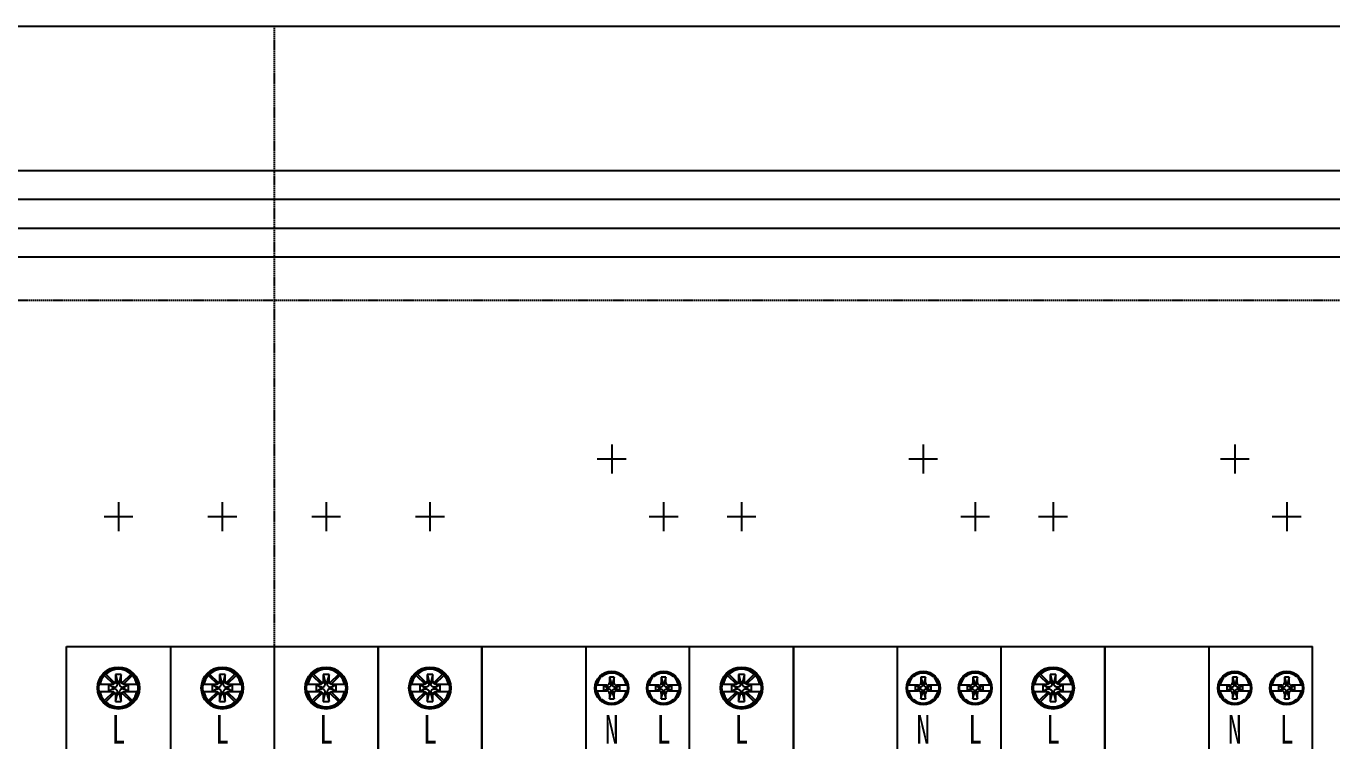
# Model space of a CAD drawing. Extents: x 976111 to 976711, y 80888 to 81588.
# Drawn here: x 976368.3 to 976594.6, y 81463.7 to 81587.6 of the extents above; entities that cross this region are included whole.
import ezdxf
from ezdxf.enums import TextEntityAlignment as Align

# ---------------------------------------------------------------- set-up
doc = ezdxf.new("R2010")
doc.units = 0
doc.header["$MEASUREMENT"] = 0
doc.linetypes.add('LYJS-XX', pattern=[0.35, 0.25, -0.1])
doc.layers.add('LY-JS-BJ', color=7, linetype='Continuous')
doc.styles.add('LY-SJ-元器件', font='', dxfattribs={"width": 0.6, "height": 4})
doc.styles.get('LY-SJ-元器件').set_extended_font_data('SimSun')

# ---------------------------------------------------------------- blocks, each defined once
blk = doc.blocks.new('A$C75295B9C')
at = {"layer": 'LY-JS-BJ', "color": 1}
blk.add_lwpolyline([(-237, 310), (237, 310), (260, 287), (260, -287), (237, -310), (-237, -310), (-260, -287), (-260, 287)], close=True, dxfattribs=at)
blk = doc.blocks.new('微端1PN+ELE-36mm右-2022.1')
at = {"color": 1}
for p, q in [((22.5, 77.5), (22.5, 72.5)), ((20, 75), (25, 75)), ((31.5, 67.5), (31.5, 62.5)), ((29, 65), (34, 65))]:
    blk.add_line(p, q, dxfattribs=at)
at = {"color": 0}
for p, q in [((0, 42.49), (36, 42.49)), ((0, -42.49), (0, 42.49)), ((36, -42.49), (36, 42.49))]:
    blk.add_line(p, q, dxfattribs=at)
at = {"color": 0, "linetype": 'Continuous', "lineweight": 25}
for p, q in [((20.66, 37.31), (20.49, 37.14)), ((20.49, 37.14), (20.58, 37.06)), ((20.75, 37.23), (20.66, 37.31)), ((22.1, 37.18), (22.38, 36.1)), ((22.1, 37.18), (22.1, 36.23)), ((22.9, 37.18), (22.1, 37.18)), ((22.1, 36.23), (22.38, 35.82)), ((22.9, 37.18), (22.62, 36.1)), ((22.9, 36.23), (22.62, 35.82)), ((22.9, 36.23), (22.9, 37.18)), ((24.34, 37.31), (24.25, 37.23)), ((24.51, 37.14), (24.34, 37.31)), ((24.42, 37.06), (24.51, 37.14)), ((29.66, 37.31), (29.49, 37.14)), ((29.49, 37.14), (29.58, 37.06)), ((29.75, 37.23), (29.66, 37.31)), ((31.1, 37.18), (31.38, 36.1)), ((31.1, 37.18), (31.1, 36.23)), ((31.9, 37.18), (31.1, 37.18)), ((31.1, 36.23), (31.38, 35.82)), ((31.9, 37.18), (31.62, 36.1)), ((31.9, 36.23), (31.62, 35.82)), ((31.9, 36.23), (31.9, 37.18)), ((33.34, 37.31), (33.25, 37.23)), ((33.51, 37.14), (33.34, 37.31)), ((33.42, 37.06), (33.51, 37.14)), ((21.66, 35.78), (19.77, 35.78)), ((19.77, 34.82), (21.66, 34.82)), ((21.1, 35.78), (21.1, 34.82)), ((21.1, 35.78), (21.7, 35.42)), ((21.1, 34.82), (21.7, 35.18)), ((21.7, 35.42), (21.7, 35.18)), ((21.9, 35.42), (21.7, 35.42)), ((21.7, 35.18), (21.9, 35.18)), ((22.1, 34.38), (22.38, 34.78)), ((22.1, 33.42), (22.38, 34.5)), ((22.1, 34.38), (22.1, 33.42)), ((22.62, 36.1), (22.38, 36.1)), ((22.38, 36.1), (22.38, 35.82)), ((22.38, 34.78), (22.38, 34.5)), ((22.38, 34.5), (22.62, 34.5)), ((22.62, 35.82), (22.62, 36.1)), ((22.62, 34.5), (22.62, 34.78)), ((22.9, 34.38), (22.62, 34.78)), ((22.62, 34.5), (22.9, 33.42)), ((22.9, 33.42), (22.9, 34.38)), ((23.3, 35.42), (23.1, 35.42)), ((23.1, 35.18), (23.3, 35.18)), ((23.9, 35.78), (23.3, 35.42)), ((23.3, 35.18), (23.3, 35.42)), ((23.9, 34.82), (23.3, 35.18)), ((25.23, 35.78), (23.34, 35.78)), ((23.34, 34.82), (25.23, 34.82)), ((23.9, 34.82), (23.9, 35.78)), ((30.66, 35.78), (28.77, 35.78)), ((28.77, 34.82), (30.66, 34.82)), ((30.1, 35.78), (30.1, 34.82)), ((30.1, 35.78), (30.7, 35.42)), ((30.1, 34.82), (30.7, 35.18)), ((30.7, 35.42), (30.7, 35.18)), ((30.9, 35.42), (30.7, 35.42)), ((30.7, 35.18), (30.9, 35.18)), ((31.1, 34.38), (31.38, 34.78)), ((31.1, 33.42), (31.38, 34.5)), ((31.1, 34.38), (31.1, 33.42)), ((31.62, 36.1), (31.38, 36.1)), ((31.38, 36.1), (31.38, 35.82)), ((31.38, 34.78), (31.38, 34.5)), ((31.38, 34.5), (31.62, 34.5)), ((31.62, 35.82), (31.62, 36.1)), ((31.62, 34.5), (31.62, 34.78)), ((31.9, 34.38), (31.62, 34.78)), ((31.62, 34.5), (31.9, 33.42)), ((31.9, 33.42), (31.9, 34.38)), ((32.3, 35.42), (32.1, 35.42)), ((32.1, 35.18), (32.3, 35.18)), ((32.9, 35.78), (32.3, 35.42)), ((32.3, 35.18), (32.3, 35.42)), ((32.9, 34.82), (32.3, 35.18)), ((34.23, 35.78), (32.34, 35.78)), ((32.34, 34.82), (34.23, 34.82)), ((32.9, 34.82), (32.9, 35.78)), ((20.58, 33.55), (20.49, 33.47)), ((20.49, 33.47), (20.66, 33.3)), ((20.66, 33.3), (20.75, 33.38)), ((22.1, 33.42), (22.9, 33.42)), ((22.5, 32.5), (22.5, 32.7)), ((24.25, 33.38), (24.34, 33.3)), ((24.34, 33.3), (24.51, 33.47)), ((24.51, 33.47), (24.42, 33.55)), ((29.58, 33.55), (29.49, 33.47)), ((29.49, 33.47), (29.66, 33.3)), ((29.66, 33.3), (29.75, 33.38)), ((31.1, 33.42), (31.9, 33.42)), ((31.5, 32.5), (31.5, 32.7)), ((33.25, 33.38), (33.34, 33.3)), ((33.34, 33.3), (33.51, 33.47)), ((33.51, 33.47), (33.42, 33.55))]:
    blk.add_line(p, q, dxfattribs=at)
at = {"color": 0}
blk.add_lwpolyline([(18, 42.49), (18, -42.51)], dxfattribs=at)
at = {"color": 0, "linetype": 'Continuous', "lineweight": 25}
for points in [[(22.38, 35.82, -0.008657), (22.36, 35.76, -0.023793), (22.34, 35.7, -0.091571), (22.26, 35.58, -0.078411), (22.13, 35.48, -0.073505), (22.03, 35.44, -0.017685), (21.98, 35.43, -0.010456), (21.94, 35.43, -0.005778), (21.9, 35.42)], [(21.9, 35.18, -0.00869), (21.96, 35.18, -0.023887), (22.03, 35.17, -0.086312), (22.15, 35.12, -0.089889), (22.29, 34.99, -0.067544), (22.34, 34.9, -0.017754), (22.36, 34.86, -0.010496), (22.37, 34.82, -0.005799), (22.38, 34.78)], [(23.1, 35.42, -0.008656), (23.04, 35.43, -0.023792), (22.97, 35.44, -0.085963), (22.85, 35.49, -0.089526), (22.71, 35.61, -0.067272), (22.66, 35.7, -0.017683), (22.64, 35.74, -0.010455), (22.63, 35.78, -0.005777), (22.62, 35.82)], [(22.62, 34.78, -0.008657), (22.64, 34.85, -0.023793), (22.66, 34.91, -0.091571), (22.74, 35.03, -0.078412), (22.87, 35.13, -0.073501), (22.97, 35.17, -0.017684), (23.02, 35.17, -0.010456), (23.06, 35.18, -0.005777), (23.1, 35.18)], [(31.38, 35.82, -0.008657), (31.36, 35.76, -0.023793), (31.34, 35.7, -0.091571), (31.26, 35.58, -0.078411), (31.13, 35.48, -0.073505), (31.03, 35.44, -0.017685), (30.98, 35.43, -0.010456), (30.94, 35.43, -0.005778), (30.9, 35.42)], [(30.9, 35.18, -0.00869), (30.96, 35.18, -0.023887), (31.03, 35.17, -0.086312), (31.15, 35.12, -0.089889), (31.29, 34.99, -0.067544), (31.34, 34.9, -0.017754), (31.36, 34.86, -0.010496), (31.37, 34.82, -0.005799), (31.38, 34.78)], [(32.1, 35.42, -0.008656), (32.04, 35.43, -0.023792), (31.97, 35.44, -0.085963), (31.85, 35.49, -0.089526), (31.71, 35.61, -0.067272), (31.66, 35.7, -0.017683), (31.64, 35.74, -0.010455), (31.63, 35.78, -0.005777), (31.62, 35.82)], [(31.62, 34.78, -0.008657), (31.64, 34.85, -0.023793), (31.66, 34.91, -0.091571), (31.74, 35.03, -0.078412), (31.87, 35.13, -0.073501), (31.97, 35.17, -0.017684), (32.02, 35.17, -0.010456), (32.06, 35.18, -0.005777), (32.1, 35.18)]]:
    blk.add_lwpolyline(points, format="xyb", dxfattribs=at)
at = {"color": 0}
for centre, radius in [((22.5, 35.3), 2.91), ((22.5, 35.3), 2.71), ((31.5, 35.3), 2.91), ((31.5, 35.3), 2.71)]:
    blk.add_circle(centre, radius, dxfattribs=at)
at = {"color": 0, "linetype": 'Continuous', "lineweight": 25}
for centre in [(22.5, 35.3), (31.5, 35.3)]:
    blk.add_circle(centre, 2.8, dxfattribs=at)
for centre, radius, start, end in [((22.5, 35.3), 2.6, 137.6454, 169.3613), ((22.5, 35.3), 2.6, 47.6454, 132.3546), ((21.66, 36.23), 0.442, 270, 360), ((23.34, 36.23), 0.442, 180, 270), ((22.5, 35.3), 2.6, 10.6387, 42.3546), ((31.5, 35.3), 2.6, 137.6454, 169.3613), ((31.5, 35.3), 2.6, 47.6454, 132.3546), ((30.66, 36.23), 0.442, 270, 360), ((32.34, 36.23), 0.442, 180, 270), ((31.5, 35.3), 2.6, 10.6387, 42.3546), ((22.5, 35.3), 2.6, 190.6387, 222.3546), ((21.66, 34.38), 0.442, 0, 90), ((23.34, 34.38), 0.442, 90, 180), ((22.5, 35.3), 2.6, 317.6454, 349.3613), ((31.5, 35.3), 2.6, 190.6387, 222.3546), ((30.66, 34.38), 0.442, 0, 90), ((32.34, 34.38), 0.442, 90, 180), ((31.5, 35.3), 2.6, 317.6454, 349.3613), ((22.5, 35.3), 2.6, 227.6454, 312.3546), ((31.5, 35.3), 2.6, 227.6454, 312.3546)]:
    blk.add_arc(centre, radius, start, end, dxfattribs=at)
at = {"color": 0, "style": 'LY-SJ-元器件', "width": 0.7}
for s, p in [('N', (22.5, 28.15)), ('L', (31.5, 28.15))]:
    blk.add_text(s, height=5, dxfattribs=at).set_placement(p, align=Align.MIDDLE)
blk = doc.blocks.new('微端1P-18mm-2022.1')
at = {"color": 1}
for p, q in [((9, 67.5), (9, 62.5)), ((6.5, 65), (11.5, 65))]:
    blk.add_line(p, q, dxfattribs=at)
at = {"color": 0}
for p, q in [((0, -42.5), (0, 42.5)), ((0, 42.5), (18, 42.5)), ((18, 42.5), (18, -42.5))]:
    blk.add_line(p, q, dxfattribs=at)
at = {"color": 0, "linetype": 'Continuous', "lineweight": 25}
for p, q in [((6.7, 37.82), (6.49, 37.61)), ((6.49, 37.61), (6.6, 37.5)), ((6.6, 37.5), (8.15, 35.95)), ((6.81, 37.71), (6.7, 37.82)), ((8.39, 36.13), (6.81, 37.71)), ((8.5, 37.66), (8.85, 36.31)), ((8.5, 37.66), (8.5, 36.46)), ((9.5, 37.66), (8.5, 37.66)), ((8.5, 36.46), (8.85, 35.96)), ((9.15, 36.31), (8.85, 36.31)), ((8.85, 36.31), (8.85, 35.96)), ((9.5, 37.66), (9.15, 36.31)), ((9.5, 36.46), (9.15, 35.96)), ((9.15, 35.96), (9.15, 36.31)), ((9.5, 36.46), (9.5, 37.66)), ((11.19, 37.71), (9.61, 36.13)), ((9.85, 35.95), (11.4, 37.5)), ((11.3, 37.82), (11.19, 37.71)), ((11.51, 37.61), (11.3, 37.82)), ((11.4, 37.5), (11.51, 37.61)), ((5.58, 34.71), (7.95, 34.71)), ((7.95, 35.91), (5.59, 35.91)), ((8.15, 34.67), (6.6, 33.12)), ((6.81, 32.91), (8.39, 34.49)), ((7.25, 35.91), (7.25, 34.71)), ((7.25, 35.91), (8, 35.46)), ((7.25, 34.71), (8, 35.16)), ((8, 35.46), (8, 35.16)), ((8.25, 35.46), (8, 35.46)), ((8, 35.16), (8.25, 35.16)), ((8.5, 34.16), (8.85, 34.65)), ((8.5, 32.96), (8.85, 34.31)), ((8.5, 34.16), (8.5, 32.96)), ((8.85, 34.65), (8.85, 34.31)), ((8.85, 34.31), (9.15, 34.31)), ((9.15, 34.31), (9.15, 34.66)), ((9.5, 34.16), (9.15, 34.66)), ((9.15, 34.31), (9.5, 32.96)), ((9.5, 32.96), (9.5, 34.16)), ((9.61, 34.49), (11.19, 32.91)), ((10, 35.46), (9.75, 35.46)), ((9.75, 35.16), (10, 35.16)), ((11.4, 33.12), (9.85, 34.67)), ((10.75, 35.91), (10, 35.46)), ((10, 35.16), (10, 35.46)), ((10.75, 34.71), (10, 35.16)), ((12.42, 35.91), (10.05, 35.91)), ((10.05, 34.71), (12.41, 34.71)), ((10.75, 34.71), (10.75, 35.91)), ((6.6, 33.12), (6.49, 33.01)), ((6.49, 33.01), (6.7, 32.8)), ((6.7, 32.8), (6.81, 32.91)), ((8.5, 32.96), (9.5, 32.96)), ((9, 31.81), (9, 32.06)), ((11.19, 32.91), (11.3, 32.8)), ((11.3, 32.8), (11.51, 33.01)), ((11.51, 33.01), (11.4, 33.12))]:
    blk.add_line(p, q, dxfattribs=at)
for points in [[(8.85, 35.96, -0.008657), (8.83, 35.88, -0.023793), (8.8, 35.81, -0.091571), (8.7, 35.65, -0.078411), (8.54, 35.53, -0.073505), (8.41, 35.48, -0.017685), (8.36, 35.47, -0.010456), (8.3, 35.46, -0.005778), (8.25, 35.46)], [(8.25, 35.16, -0.00869), (8.33, 35.15, -0.023887), (8.41, 35.14, -0.086312), (8.57, 35.07, -0.089889), (8.74, 34.92, -0.067544), (8.8, 34.81, -0.017754), (8.82, 34.76, -0.010496), (8.84, 34.71, -0.005799), (8.85, 34.65)], [(9.75, 35.46, -0.008656), (9.67, 35.47, -0.023792), (9.59, 35.48, -0.085963), (9.43, 35.54, -0.089526), (9.26, 35.69, -0.067272), (9.2, 35.81, -0.017683), (9.18, 35.86, -0.010455), (9.16, 35.91, -0.005777), (9.15, 35.96)], [(9.15, 34.66, -0.008657), (9.17, 34.74, -0.023793), (9.2, 34.81, -0.091571), (9.3, 34.96, -0.078412), (9.46, 35.09, -0.073501), (9.59, 35.14, -0.017684), (9.64, 35.15, -0.010456), (9.7, 35.15, -0.005777), (9.75, 35.16)]]:
    blk.add_lwpolyline(points, format="xyb", dxfattribs=at)
at = {"color": 0}
for radius in [3.64, 3.39]:
    blk.add_circle((9, 35.31), radius, dxfattribs=at)
at = {"color": 0, "linetype": 'Continuous', "lineweight": 25}
blk.add_circle((9, 35.31), 3.5, dxfattribs=at)
for centre, radius, start, end in [((9, 35.31), 3.25, 47.6454, 132.3546), ((9, 35.31), 3.25, 137.6454, 169.3613), ((7.95, 36.46), 0.552, 270, 360), ((10.05, 36.46), 0.552, 180, 270), ((9, 35.31), 3.25, 10.6387, 42.3546), ((9, 35.31), 3.25, 190.6387, 222.3546), ((7.95, 34.16), 0.552, 0, 90), ((10.05, 34.16), 0.552, 90, 180), ((9, 35.31), 3.25, 317.6454, 349.3613), ((9, 35.31), 3.25, 227.6454, 312.3546)]:
    blk.add_arc(centre, radius, start, end, dxfattribs=at)
at = {"color": 0, "style": 'LY-SJ-元器件', "width": 0.7}
blk.add_text('L', height=5, dxfattribs=at).set_placement((9, 28.16), align=Align.MIDDLE)
blk = doc.blocks.new('微端3P-54mm-2022.1')
at = {"color": 1}
for p, q in [((9, 67.5), (9, 62.5)), ((27, 67.5), (27, 62.5)), ((45, 67.5), (45, 62.5)), ((6.5, 65), (11.5, 65)), ((24.5, 65), (29.5, 65)), ((42.5, 65), (47.5, 65))]:
    blk.add_line(p, q, dxfattribs=at)
at = {"color": 0}
for p, q in [((0, -42.5), (0, 42.5)), ((0, 42.5), (54, 42.5)), ((18, 42.5), (18, 22.5)), ((36, 42.5), (36, 22.5)), ((54, 42.5), (54, -42.5))]:
    blk.add_line(p, q, dxfattribs=at)
at = {"color": 0, "linetype": 'Continuous', "lineweight": 25}
for p, q in [((6.7, 37.82), (6.49, 37.61)), ((6.49, 37.61), (6.6, 37.5)), ((6.6, 37.5), (8.15, 35.95)), ((6.81, 37.71), (6.7, 37.82)), ((8.39, 36.13), (6.81, 37.71)), ((8.5, 37.66), (8.5, 36.46)), ((8.5, 37.66), (8.85, 36.31)), ((9.5, 37.66), (8.5, 37.66)), ((8.5, 36.46), (8.85, 35.96)), ((9.15, 36.31), (8.85, 36.31)), ((8.85, 36.31), (8.85, 35.96)), ((9.5, 37.66), (9.15, 36.31)), ((9.5, 36.46), (9.15, 35.96)), ((9.15, 35.96), (9.15, 36.31)), ((9.5, 36.46), (9.5, 37.66)), ((11.19, 37.71), (9.61, 36.13)), ((9.85, 35.95), (11.4, 37.5)), ((11.3, 37.82), (11.19, 37.71)), ((11.51, 37.61), (11.3, 37.82)), ((11.4, 37.5), (11.51, 37.61)), ((24.7, 37.82), (24.49, 37.61)), ((24.49, 37.61), (24.6, 37.5)), ((24.6, 37.5), (26.15, 35.95)), ((24.81, 37.71), (24.7, 37.82)), ((26.39, 36.13), (24.81, 37.71)), ((27.5, 37.66), (26.5, 37.66)), ((26.5, 37.66), (26.5, 36.46)), ((26.5, 37.66), (26.85, 36.31)), ((26.5, 36.46), (26.85, 35.96)), ((26.85, 36.31), (26.85, 35.96)), ((27.15, 36.31), (26.85, 36.31)), ((27.5, 37.66), (27.15, 36.31)), ((27.5, 36.46), (27.15, 35.96)), ((27.15, 35.96), (27.15, 36.31)), ((27.5, 36.46), (27.5, 37.66)), ((29.19, 37.71), (27.61, 36.13)), ((27.85, 35.95), (29.4, 37.5)), ((29.3, 37.82), (29.19, 37.71)), ((29.51, 37.61), (29.3, 37.82)), ((29.4, 37.5), (29.51, 37.61)), ((42.7, 37.82), (42.49, 37.61)), ((42.49, 37.61), (42.6, 37.5)), ((42.6, 37.5), (44.15, 35.95)), ((42.81, 37.71), (42.7, 37.82)), ((44.39, 36.13), (42.81, 37.71)), ((44.5, 37.66), (44.85, 36.31)), ((45.5, 37.66), (44.5, 37.66)), ((44.5, 37.66), (44.5, 36.46)), ((44.5, 36.46), (44.85, 35.96)), ((44.85, 36.31), (44.85, 35.96)), ((45.15, 36.31), (44.85, 36.31)), ((45.5, 37.66), (45.15, 36.31)), ((45.5, 36.46), (45.15, 35.96)), ((45.15, 35.96), (45.15, 36.31)), ((45.5, 36.46), (45.5, 37.66)), ((47.19, 37.71), (45.61, 36.13)), ((45.85, 35.95), (47.4, 37.5)), ((47.3, 37.82), (47.19, 37.71)), ((47.51, 37.61), (47.3, 37.82)), ((47.4, 37.5), (47.51, 37.61)), ((5.58, 34.71), (7.95, 34.71)), ((7.95, 35.91), (5.59, 35.91)), ((8.15, 34.67), (6.6, 33.12)), ((6.81, 32.91), (8.39, 34.49)), ((7.25, 35.91), (7.25, 34.71)), ((7.25, 35.91), (8, 35.46)), ((7.25, 34.71), (8, 35.16)), ((8, 35.46), (8, 35.16)), ((8.25, 35.46), (8, 35.46)), ((8, 35.16), (8.25, 35.16)), ((8.5, 34.16), (8.85, 34.65)), ((8.5, 32.96), (8.85, 34.31)), ((8.5, 34.16), (8.5, 32.96)), ((8.85, 34.65), (8.85, 34.31)), ((8.85, 34.31), (9.15, 34.31)), ((9.5, 34.16), (9.15, 34.66)), ((9.15, 34.31), (9.15, 34.66)), ((9.15, 34.31), (9.5, 32.96)), ((9.5, 32.96), (9.5, 34.16)), ((9.61, 34.49), (11.19, 32.91)), ((10, 35.46), (9.75, 35.46)), ((9.75, 35.16), (10, 35.16)), ((11.4, 33.12), (9.85, 34.67)), ((10.75, 35.91), (10, 35.46)), ((10, 35.16), (10, 35.46)), ((10.75, 34.71), (10, 35.16)), ((12.42, 35.91), (10.05, 35.91)), ((10.05, 34.71), (12.41, 34.71)), ((10.75, 34.71), (10.75, 35.91)), ((23.58, 34.71), (25.95, 34.71)), ((25.95, 35.91), (23.59, 35.91)), ((26.15, 34.67), (24.6, 33.12)), ((24.81, 32.91), (26.39, 34.49)), ((25.25, 35.91), (25.25, 34.71)), ((25.25, 35.91), (26, 35.46)), ((25.25, 34.71), (26, 35.16)), ((26, 35.46), (26, 35.16)), ((26.25, 35.46), (26, 35.46)), ((26, 35.16), (26.25, 35.16)), ((26.5, 34.16), (26.85, 34.65)), ((26.5, 32.96), (26.85, 34.31)), ((26.5, 34.16), (26.5, 32.96)), ((26.85, 34.65), (26.85, 34.31)), ((26.85, 34.31), (27.15, 34.31)), ((27.15, 34.31), (27.15, 34.66)), ((27.5, 34.16), (27.15, 34.66)), ((27.15, 34.31), (27.5, 32.96)), ((27.5, 32.96), (27.5, 34.16)), ((27.61, 34.49), (29.19, 32.91)), ((28, 35.46), (27.75, 35.46)), ((27.75, 35.16), (28, 35.16)), ((29.4, 33.12), (27.85, 34.67)), ((28.75, 35.91), (28, 35.46)), ((28, 35.16), (28, 35.46)), ((28.75, 34.71), (28, 35.16)), ((30.42, 35.91), (28.05, 35.91)), ((28.05, 34.71), (30.41, 34.71)), ((28.75, 34.71), (28.75, 35.91)), ((41.58, 34.71), (43.95, 34.71)), ((43.95, 35.91), (41.59, 35.91)), ((44.15, 34.67), (42.6, 33.12)), ((42.81, 32.91), (44.39, 34.49)), ((43.25, 35.91), (43.25, 34.71)), ((43.25, 35.91), (44, 35.46)), ((43.25, 34.71), (44, 35.16)), ((44, 35.46), (44, 35.16)), ((44.25, 35.46), (44, 35.46)), ((44, 35.16), (44.25, 35.16)), ((44.5, 34.16), (44.85, 34.65)), ((44.5, 32.96), (44.85, 34.31)), ((44.5, 34.16), (44.5, 32.96)), ((44.85, 34.65), (44.85, 34.31)), ((44.85, 34.31), (45.15, 34.31)), ((45.15, 34.31), (45.15, 34.66)), ((45.5, 34.16), (45.15, 34.66)), ((45.15, 34.31), (45.5, 32.96)), ((45.5, 32.96), (45.5, 34.16)), ((45.61, 34.49), (47.19, 32.91)), ((46, 35.46), (45.75, 35.46)), ((45.75, 35.16), (46, 35.16)), ((47.4, 33.12), (45.85, 34.67)), ((46.75, 35.91), (46, 35.46)), ((46, 35.16), (46, 35.46)), ((46.75, 34.71), (46, 35.16)), ((48.42, 35.91), (46.05, 35.91)), ((46.05, 34.71), (48.41, 34.71)), ((46.75, 34.71), (46.75, 35.91)), ((6.6, 33.12), (6.49, 33.01)), ((6.49, 33.01), (6.7, 32.8)), ((6.7, 32.8), (6.81, 32.91)), ((8.5, 32.96), (9.5, 32.96)), ((9, 31.81), (9, 32.06)), ((11.19, 32.91), (11.3, 32.8)), ((11.3, 32.8), (11.51, 33.01)), ((11.51, 33.01), (11.4, 33.12)), ((24.6, 33.12), (24.49, 33.01)), ((24.49, 33.01), (24.7, 32.8)), ((24.7, 32.8), (24.81, 32.91)), ((26.5, 32.96), (27.5, 32.96)), ((27, 31.81), (27, 32.06)), ((29.19, 32.91), (29.3, 32.8)), ((29.3, 32.8), (29.51, 33.01)), ((29.51, 33.01), (29.4, 33.12)), ((42.6, 33.12), (42.49, 33.01)), ((42.49, 33.01), (42.7, 32.8)), ((42.7, 32.8), (42.81, 32.91)), ((44.5, 32.96), (45.5, 32.96)), ((45, 31.81), (45, 32.06)), ((47.19, 32.91), (47.3, 32.8)), ((47.3, 32.8), (47.51, 33.01)), ((47.51, 33.01), (47.4, 33.12))]:
    blk.add_line(p, q, dxfattribs=at)
at = {"color": 0}
for centre, radius in [((9, 35.31), 3.64), ((9, 35.31), 3.39), ((27, 35.31), 3.64), ((27, 35.31), 3.39), ((45, 35.31), 3.64), ((45, 35.31), 3.39)]:
    blk.add_circle(centre, radius, dxfattribs=at)
at = {"color": 0, "linetype": 'Continuous', "lineweight": 25}
for centre in [(9, 35.31), (27, 35.31), (45, 35.31)]:
    blk.add_circle(centre, 3.5, dxfattribs=at)
for centre, radius, start, end in [((9, 35.31), 3.25, 47.6454, 132.3546), ((27, 35.31), 3.25, 47.6454, 132.3546), ((45, 35.31), 3.25, 47.6454, 132.3546), ((9, 35.31), 3.25, 137.6454, 169.3613), ((7.95, 36.46), 0.552, 270, 360), ((10.05, 36.46), 0.552, 180, 270), ((9, 35.31), 3.25, 10.6387, 42.3546), ((27, 35.31), 3.25, 137.6454, 169.3613), ((25.95, 36.46), 0.552, 270, 360), ((28.05, 36.46), 0.552, 180, 270), ((27, 35.31), 3.25, 10.6387, 42.3546), ((45, 35.31), 3.25, 137.6454, 169.3613), ((43.95, 36.46), 0.552, 270, 360), ((46.05, 36.46), 0.552, 180, 270), ((45, 35.31), 3.25, 10.6387, 42.3546), ((9, 35.31), 3.25, 190.6387, 222.3546), ((7.95, 34.16), 0.552, 0, 90), ((8.06, 37.76), 2.31, 274.6869, 276.011), ((8.06, 32.85), 2.31, 83.234, 85.2255), ((8.18, 36.73), 1.27, 275.7409, 278.1372), ((8.23, 34.32), 0.834, 77.8753, 83.3489), ((8.25, 36.21), 0.747, 278.1332, 282.1859), ((8.31, 35.96), 0.494, 282.0203, 298.836), ((8.3, 34.65), 0.5, 58.0737, 77.8061), ((8.23, 36.09), 0.641, 299.0084, 316.9423), ((8.23, 34.53), 0.636, 37.8376, 58.3835), ((8.33, 36), 0.506, 316.5183, 337.4465), ((8.35, 34.62), 0.49, 22.029, 37.4855), ((8.03, 36.13), 0.834, 337.6013, 343.0532), ((8.11, 34.52), 0.747, 18.1694, 22.2379), ((7.61, 34.36), 1.27, 15.7681, 18.1735), ((6.62, 36.56), 2.31, 342.9388, 344.9228), ((6.61, 34.07), 2.31, 14.7102, 16.0393), ((11.38, 36.56), 2.31, 195.0773, 196.4013), ((11.38, 34.06), 2.31, 162.9388, 164.9228), ((10.39, 36.26), 1.27, 196.1312, 198.5273), ((9.97, 34.49), 0.834, 157.6013, 163.0532), ((9.89, 36.09), 0.747, 198.5233, 202.5755), ((9.65, 35.99), 0.49, 202.3673, 217.7617), ((9.67, 34.62), 0.506, 136.5183, 157.4465), ((9.77, 36.09), 0.636, 218.1132, 238.5766), ((9.77, 34.53), 0.641, 119.0082, 136.9423), ((9.7, 35.97), 0.5, 238.269, 257.922), ((9.69, 34.65), 0.494, 102.021, 118.8359), ((10.05, 34.16), 0.552, 90, 180), ((9.77, 36.3), 0.834, 257.9903, 263.442), ((9.75, 34.41), 0.747, 98.1342, 102.1867), ((9.82, 33.89), 1.27, 95.7421, 98.1383), ((9.94, 37.76), 2.31, 263.3277, 265.3115), ((9.94, 32.85), 2.31, 94.6881, 96.0122), ((9, 35.31), 3.25, 317.6454, 349.3613), ((27, 35.31), 3.25, 190.6387, 222.3546), ((25.95, 34.16), 0.552, 0, 90), ((26.06, 37.76), 2.31, 274.6869, 276.011), ((26.06, 32.85), 2.31, 83.234, 85.2255), ((26.18, 36.73), 1.27, 275.7409, 278.1372), ((26.23, 34.32), 0.834, 77.8753, 83.3489), ((26.25, 36.21), 0.747, 278.1332, 282.1859), ((26.31, 35.96), 0.494, 282.0203, 298.836), ((26.3, 34.65), 0.5, 58.0737, 77.8061), ((26.23, 36.09), 0.641, 299.0084, 316.9423), ((26.23, 34.53), 0.636, 37.8376, 58.3835), ((26.33, 36), 0.506, 316.5183, 337.4465), ((26.35, 34.62), 0.49, 22.029, 37.4855), ((26.03, 36.13), 0.834, 337.6013, 343.0532), ((26.11, 34.52), 0.747, 18.1694, 22.2379), ((25.61, 34.36), 1.27, 15.7681, 18.1735), ((24.62, 36.56), 2.31, 342.9388, 344.9228), ((24.61, 34.07), 2.31, 14.7102, 16.0393), ((29.38, 36.56), 2.31, 195.0773, 196.4013), ((29.38, 34.06), 2.31, 162.9388, 164.9228), ((28.39, 36.26), 1.27, 196.1312, 198.5273), ((27.97, 34.49), 0.834, 157.6013, 163.0532), ((27.89, 36.09), 0.747, 198.5233, 202.5755), ((27.65, 35.99), 0.49, 202.3673, 217.7617), ((27.67, 34.62), 0.506, 136.5183, 157.4465), ((27.77, 36.09), 0.636, 218.1132, 238.5766), ((27.77, 34.53), 0.641, 119.0082, 136.9423), ((27.7, 35.97), 0.5, 238.269, 257.922), ((27.69, 34.65), 0.494, 102.021, 118.8359), ((28.05, 34.16), 0.552, 90, 180), ((27.77, 36.3), 0.834, 257.9903, 263.442), ((27.75, 34.41), 0.747, 98.1342, 102.1867), ((27.82, 33.89), 1.27, 95.7421, 98.1383), ((27.94, 37.76), 2.31, 263.3277, 265.3115), ((27.94, 32.85), 2.31, 94.6881, 96.0122), ((27, 35.31), 3.25, 317.6454, 349.3613), ((45, 35.31), 3.25, 190.6387, 222.3546), ((43.95, 34.16), 0.552, 0, 90), ((44.06, 37.76), 2.31, 274.6869, 276.011), ((44.06, 32.85), 2.31, 83.234, 85.2255), ((44.18, 36.73), 1.27, 275.7409, 278.1372), ((44.23, 34.32), 0.834, 77.8753, 83.3489), ((44.25, 36.21), 0.747, 278.1332, 282.1859), ((44.31, 35.96), 0.494, 282.0203, 298.836), ((44.3, 34.65), 0.5, 58.0737, 77.8061), ((44.23, 36.09), 0.641, 299.0084, 316.9423), ((44.23, 34.53), 0.636, 37.8376, 58.3835), ((44.33, 36), 0.506, 316.5183, 337.4465), ((44.35, 34.62), 0.49, 22.029, 37.4855), ((44.03, 36.13), 0.834, 337.6013, 343.0532), ((44.11, 34.52), 0.747, 18.1694, 22.2379), ((43.61, 34.36), 1.27, 15.7681, 18.1735), ((42.62, 36.56), 2.31, 342.9388, 344.9228), ((42.61, 34.07), 2.31, 14.7102, 16.0393), ((47.38, 36.56), 2.31, 195.0773, 196.4013), ((47.38, 34.06), 2.31, 162.9388, 164.9228), ((46.39, 36.26), 1.27, 196.1312, 198.5273), ((45.97, 34.49), 0.834, 157.6013, 163.0532), ((45.89, 36.09), 0.747, 198.5233, 202.5755), ((45.65, 35.99), 0.49, 202.3673, 217.7617), ((45.67, 34.62), 0.506, 136.5183, 157.4465), ((45.77, 36.09), 0.636, 218.1132, 238.5766), ((45.77, 34.53), 0.641, 119.0082, 136.9423), ((45.7, 35.97), 0.5, 238.269, 257.922), ((45.69, 34.65), 0.494, 102.021, 118.8359), ((46.05, 34.16), 0.552, 90, 180), ((45.77, 36.3), 0.834, 257.9903, 263.442), ((45.75, 34.41), 0.747, 98.1342, 102.1867), ((45.82, 33.89), 1.27, 95.7421, 98.1383), ((45.94, 37.76), 2.31, 263.3277, 265.3115), ((45.94, 32.85), 2.31, 94.6881, 96.0122), ((45, 35.31), 3.25, 317.6454, 349.3613), ((9, 35.31), 3.25, 227.6454, 312.3546), ((27, 35.31), 3.25, 227.6454, 312.3546), ((45, 35.31), 3.25, 227.6454, 312.3546)]:
    blk.add_arc(centre, radius, start, end, dxfattribs=at)
at = {"color": 0, "style": 'LY-SJ-元器件', "width": 0.7}
for p in [(9, 28.16), (27, 28.16), (45, 28.16)]:
    blk.add_text('L', height=5, dxfattribs=at).set_placement(p, align=Align.MIDDLE)

msp = doc.modelspace()

# ---------------------------------------------------------------- linework, layer by layer
at = {"layer": 'LY-JS-BJ', "color": 4, "linetype": 'LYJS-XX', "lineweight": -3}
msp.add_line((976411.26, 81587.57), (976411.26, 80887.57), dxfattribs=at)
at = {"layer": 'LY-JS-BJ', "color": 0, "lineweight": -3, "ltscale": 2}
for points in [[(976111.26, 81587.57), (976711.26, 81587.57), (976711.26, 80887.57), (976111.26, 80887.57)], [(976136.26, 81562.57), (976686.26, 81562.57), (976686.26, 80912.57), (976136.26, 80912.57)], [(976141.26, 81557.57), (976681.26, 81557.57), (976681.26, 80917.57), (976141.26, 80917.57)]]:
    msp.add_lwpolyline(points, close=True, dxfattribs=at)
at = {"layer": 'LY-JS-BJ', "color": 240, "lineweight": -3, "ltscale": 2, "true_color": 0xed1f24}
msp.add_lwpolyline([(976156.26, 81552.57), (976666.26, 81552.57), (976666.26, 80922.57), (976156.26, 80922.57)], close=True, dxfattribs=at)
at = {"layer": 'LY-JS-BJ', "color": 4, "linetype": 'LYJS-XX', "lineweight": -3}
msp.add_lwpolyline([(976158.76, 81540.07), (976663.76, 81540.07), (976663.76, 80935.07), (976158.76, 80935.07)], close=True, dxfattribs=at)

# ---------------------------------------------------------------- block references
at = {"color": 2}
for name, p in [('微端1PN+ELE-36mm右-2022.1', (976447.26, 81437.57)), ('微端1PN+ELE-36mm右-2022.1', (976501.26, 81437.57)), ('微端1PN+ELE-36mm右-2022.1', (976555.26, 81437.57)), ('微端3P-54mm-2022.1', (976375.26, 81437.57)), ('微端1P-18mm-2022.1', (976429.26, 81437.57)), ('微端1P-18mm-2022.1', (976483.26, 81437.57)), ('微端1P-18mm-2022.1', (976537.26, 81437.57))]:
    msp.add_blockref(name, p, dxfattribs=at)
at = {"layer": 'LY-JS-BJ', "color": 0, "lineweight": -3}
msp.add_blockref('A$C75295B9C', (976411.26, 81237.57), dxfattribs=at)

doc.saveas('drawing.dxf')
